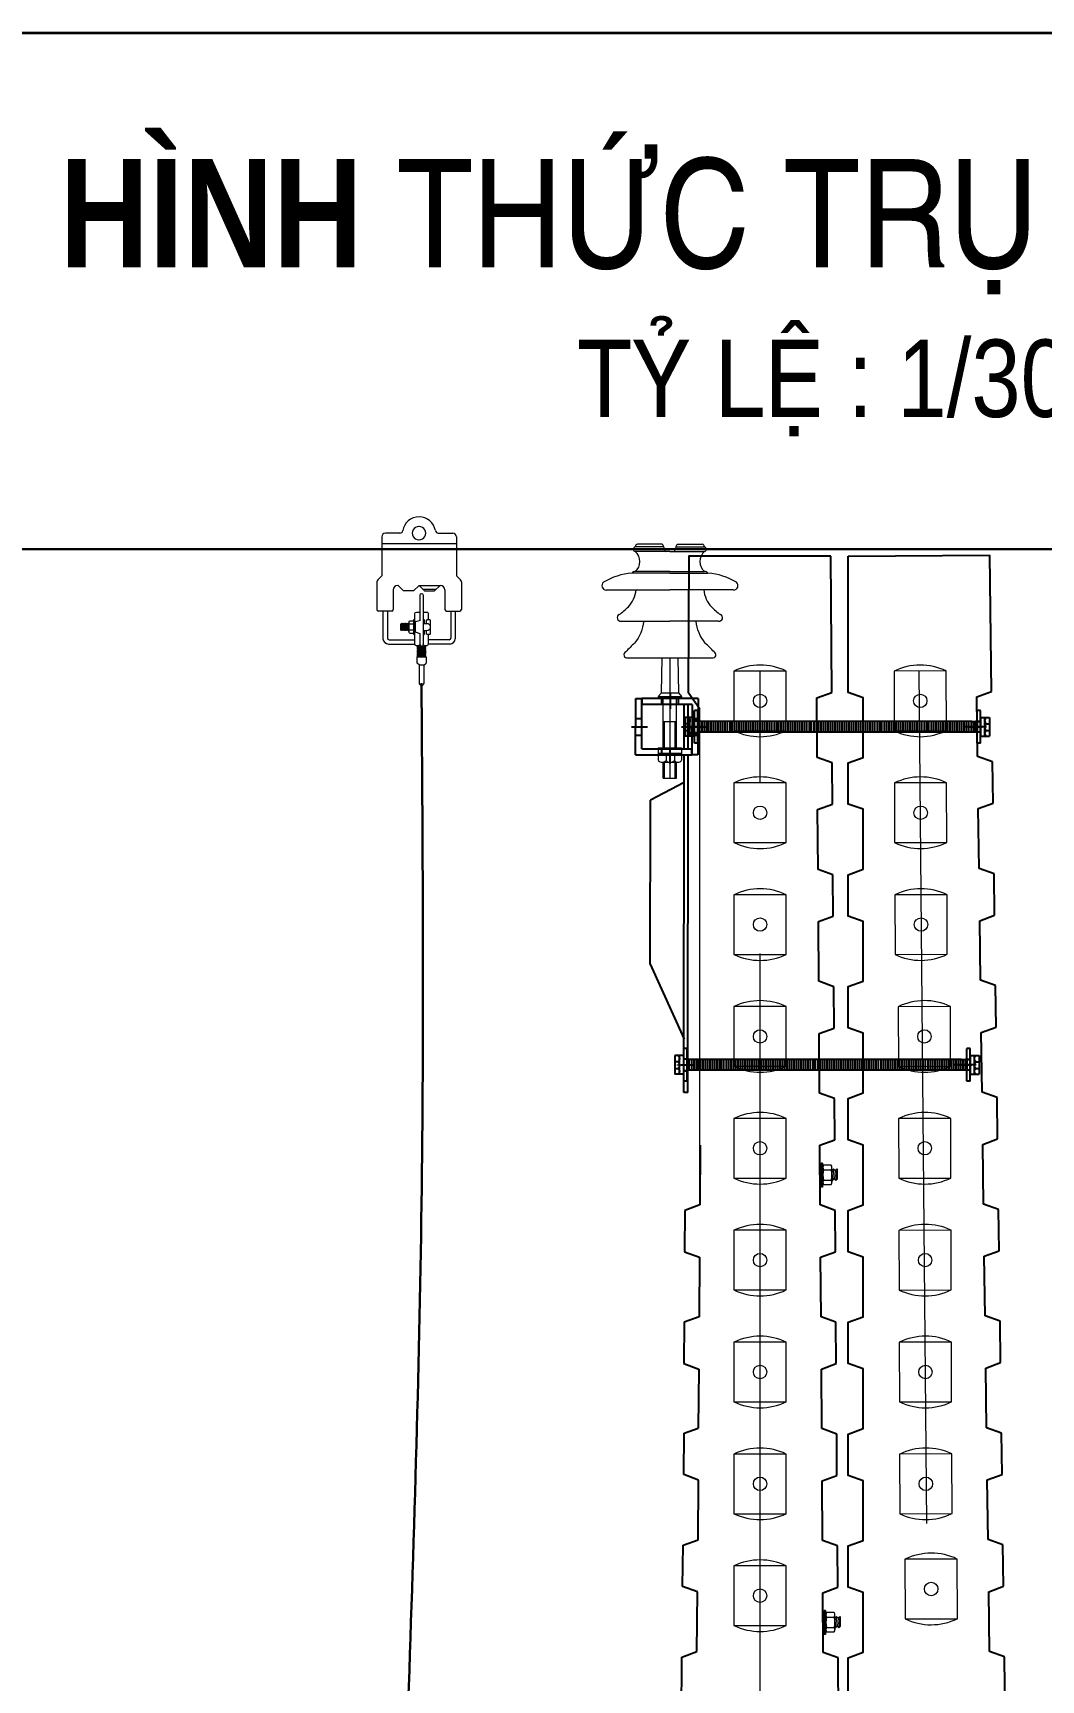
# Model space of a CAD drawing. Header units: millimetres. Extents: x -23083795 to 376618, y 113268 to 3804440.
# Drawn here: x 224125 to 225477, y 127170 to 129379 of the extents above; entities that cross this region are included whole.
import ezdxf

# ---------------------------------------------------------------- set-up
doc = ezdxf.new("R2010")
doc.units = ezdxf.units.MM
doc.header["$LTSCALE"] = 6
doc.linetypes.add('CENTER', pattern=[50.8, 31.75, -6.35, 6.35, -6.35])
doc.linetypes.add('HIDDEN', pattern=[9.525, 6.35, -3.175])
doc.layers.add('BULONG', color=7, linetype='Continuous')
for name, color, linetype, lineweight in [('Dau noi', 1, 'Continuous', 30), ('duong tam', 30, 'CENTER', 5), ('FCO+LA', 150, 'Continuous', 5), ('kep quai U', 150, 'Continuous', 5), ('Net manh', 4, 'Continuous', 13), ('net rat manh', 150, 'Continuous', 5), ('Net trung binh', 7, 'Continuous', 15), ('netlonkhungten', 32, 'Continuous', 35), ('Text', 7, 'Continuous', 13)]:
    doc.layers.add(name, color=color, linetype=linetype, lineweight=lineweight)
doc.styles.get("Standard").update_dxf_attribs({"font": 'VHELVCN_1.TTF', "height": 60})

# ---------------------------------------------------------------- blocks, each defined once
blk = doc.blocks.new('s2')
at = {"layer": 'Text', "color": 245}
for p, q in [((23774.7, 4788.2), (23731.7, 4788.2)), ((23784.4, 4781.1), (23731.7, 4781.1)), ((23772.7, 4792.3), (23735.2, 4792.3)), ((23784.4, 4781.1), (23837.1, 4781.1)), ((23794.1, 4788.2), (23837.1, 4788.2)), ((23796.1, 4792.3), (23833.6, 4792.3)), ((23784.4, 4748.3), (23726.4, 4748.3)), ((23784.4, 4750.7), (23731.7, 4750.7)), ((23784.4, 4750.7), (23837.1, 4750.7)), ((23784.4, 4748.3), (23842.4, 4748.3)), ((23687.2, 4722.6), (23784.4, 4722.6)), ((23881.7, 4722.6), (23784.4, 4722.6)), ((23710, 4675.1), (23784.4, 4675.1)), ((23858.8, 4675.1), (23784.4, 4675.1))]:
    blk.add_line(p, q, dxfattribs=at)
blk.add_lwpolyline([(23744.6, 4675.1, -0.142789), (23730.5, 4641.7, 0.008387), (23717.1, 4628.3, 0.841616), (23720, 4618.9), (23784.4, 4618.9), (23848.9, 4618.9, 0.841616), (23851.8, 4628.3, 0.008387), (23838.3, 4641.7, -0.142789), (23824.3, 4675.1)], format="xyb", dxfattribs=at)
for centre, radius, start, end in [((23732.3, 4784.7), 3.57, 100.3889, 259.6111), ((23735.8, 4788.2), 4.12, 98.4897, 180.3077), ((23718.7, 4765.9), 20, 310.4497, 49.5503), ((23770.5, 4789.1), 3.82, 19.1895, 55.5758), ((24874.2, 5169.2), 1163.4, 199.0024, 199.3988), ((23779.1, 4783.4), 2.36, 195.7436, 254.5488), ((23789.8, 4783.4), 2.36, 285.4512, 344.2564), ((22694.7, 5169.2), 1163.4, 340.6012, 340.9976), ((23798.3, 4789.1), 3.82, 124.4242, 160.8105), ((23850.1, 4765.9), 20, 130.4497, 229.5503), ((23833, 4788.2), 4.12, 359.6923, 81.5103), ((23836.5, 4784.7), 3.57, 280.3889, 79.6111), ((23734, 4651.2), 97.4, 94.4415, 121.4968), ((23731.5, 4744), 6.69, 88.4025, 139.5225), ((23837.3, 4744), 6.69, 40.4775, 91.5975), ((23834.9, 4651.2), 97.4, 58.5032, 85.5585), ((23687.2, 4729.1), 6.57, 128.4953, 270.0848), ((23685.7, 4728.5), 47.6, 318.24, 352.8721), ((23883.2, 4728.5), 47.6, 187.1279, 221.76), ((23881.7, 4729.1), 6.57, 269.9152, 51.5047), ((23709.4, 4680.3), 5.25, 115.3847, 277.3944), ((23658.9, 4757.2), 86.7, 303.7476, 315.8635), ((23909.9, 4757.2), 86.7, 224.1365, 236.2524), ((23859.5, 4680.3), 5.25, 262.6056, 64.6153)]:
    blk.add_arc(centre, radius, start, end, dxfattribs=at)
blk = doc.blocks.new('sudung')
blk.add_blockref('s2', (-23784.4, -4618.9))
blk = doc.blocks.new('SD')
at = {"layer": 'Text', "color": 245}
for p, q in [((-13, 9), (-12, 62)), ((0, 62), (0, -121.1)), ((12, 62), (13, 9)), ((-17.7, 3), (17.7, 3)), ((-17.7, 2.8), (-17.7, 0.5)), ((-13, 9), (-17.6, 3.1)), ((-17.2, 0), (17.2, 0)), ((-13, 9), (13, 9)), ((-10, -75), (-10, 0)), ((10, -75), (10, 0)), ((13, 9), (17.6, 3.1)), ((17.7, 2.8), (17.7, 0.5)), ((-10, -35), (10, -35)), ((-8, -75), (-8, -35)), ((8, -75), (8, -35)), ((-17.7, -75), (-17.7, -83.6)), ((-17.7, -75), (17.7, -75)), ((17.7, -75), (17.7, -83.6)), ((-17.7, -83.6), (-17.7, -94.1)), ((17.7, -83.6), (-17.7, -83.6)), ((-12, -97), (12.6, -97)), ((-10, -121.1), (-10, -97)), ((-8, -121.1), (-8, -97)), ((-5.9, -86.5), (-5.9, -94.1)), ((6.9, -86.5), (6.9, -94.1)), ((8, -121.1), (8, -97)), ((10, -121.1), (10, -97)), ((17.7, -83.6), (17.7, -94.1)), ((-10, -121.1), (10, -121.1))]:
    blk.add_line(p, q, dxfattribs=at)
for centre, radius, start, end in [((-17.2, 0.5), 0.5, 180, 270), ((17.2, 0.5), 0.5, 270, 0), ((17.2, 2.8), 0.5, 0, 38.0581), ((-11.8, -91.1), 7.51, 38.1508, 141.8492), ((-11.8, -89.5), 7.51, 218.1508, 321.8492), ((0.5, -92.1), 8.52, 41.4227, 138.5773), ((0.5, -88.5), 8.52, 221.4227, 318.5773), ((12.3, -90.1), 6.52, 33.9737, 146.0263), ((12.3, -90.5), 6.52, 213.9737, 326.0263)]:
    blk.add_arc(centre, radius, start, end, dxfattribs=at)
blk.add_blockref('sudung', (0, 62))
blk = doc.blocks.new('bulon vrs tru gep')
at = {"color": 9, "linetype": 'CENTER', "ltscale": 100}
for p, q in [((-14.2, 0), (19.3, 0)), ((435.7, 0), (415.9, 0))]:
    blk.add_line(p, q, dxfattribs=at)
at = {"color": 9, "linetype": 'HIDDEN', "ltscale": 100}
for p, q in [((13.5, 0), (-7.6, 0)), ((426.3, -9), (431.3, -9))]:
    blk.add_line(p, q, dxfattribs=at)
at = {"color": 1}
for p, q in [((-5, 14.2), (-5.3, 14.2)), ((-5, -25), (-5, 25)), ((426.3, -25), (426.3, 25)), ((-5, -14.2), (-5.3, -14.2))]:
    blk.add_line(p, q, dxfattribs=at)
at = {"color": 9, "linetype": 'HIDDEN', "ltscale": 150}
blk.add_line((-5, 8), (2.3, 8), dxfattribs=at)
at = {"color": 1, "linetype": 'HIDDEN', "ltscale": 150}
for p, q in [((8, 8), (-5, 8)), ((0, -25), (0, 25)), ((2.3, 8), (2.3, -8)), ((5.8, 8), (5.8, -8)), ((431.3, -25), (431.3, 25)), ((431.3, 14.2), (438.2, 14.2)), ((438.2, -14.2), (438.2, 14.2)), ((438.2, 14.2), (445.5, 14.2)), ((440.5, 4.7), (445.5, 4.7)), ((-5, -8), (8, -8)), ((431.3, -14.2), (438.2, -14.2)), ((438.2, -14.2), (445.5, -14.2)), ((445.5, -5.5), (440.5, -5.5))]:
    blk.add_line(p, q, dxfattribs=at)
blk.add_line((0, 8), (0, -8))
at = {"color": 1, "linetype": 'HIDDEN', "ltscale": 100}
for p, q in [((197.3, 8), (197.3, 8)), ((197.3, -8), (197.3, -8))]:
    blk.add_line(p, q, dxfattribs=at)
at = {"color": 1, "linetype": 'HIDDEN', "ltscale": 20}
for p, q in [((431.3, 9), (426.3, 9)), ((431.3, -9), (426.3, -9))]:
    blk.add_line(p, q, dxfattribs=at)
at = {"color": 1, "linetype": 'HIDDEN', "ltscale": 150}
for centre, radius, start, end in [((-18.7, -0.4), 6.81, 311.4227, 48.5773), ((444.2, 9.4), 6.01, 128.1508, 231.8492), ((445, -0.4), 6.81, 131.4227, 228.5773), ((443.4, -9.8), 5.22, 123.9737, 236.0263)]:
    blk.add_arc(centre, radius, start, end, dxfattribs=at)
at = {"layer": 'BULONG', "color": 1}
for p, q in [((-11.9, 14.2), (-19, 14.2)), ((-19, 14.2), (-19, -14.2)), ((-14.2, 4.7), (-19, 4.7)), ((-5, 14.2), (-11.9, 14.2)), ((-11.9, -14.2), (-11.9, 14.2)), ((-5, 25), (0, 25)), ((-5, 14.2), (-5, -14.2)), ((8, 8), (426.3, 8.4)), ((9.4, 8), (9.4, -8)), ((13, 8), (13, -8)), ((16.6, 8), (16.6, -8)), ((20.2, 8), (20.2, -8)), ((23.8, 8), (23.8, -8)), ((27.4, 8), (27.4, -8)), ((30.9, 8), (30.9, -8)), ((34.5, 8), (34.5, -8)), ((38.1, 8), (38.1, -8)), ((41.7, 8), (41.7, -8)), ((45.3, 8), (45.3, -8)), ((48.9, 8), (48.9, -8)), ((52.4, 8), (52.4, -8)), ((56, 8), (56, -8)), ((59.6, 8), (59.6, -8)), ((63.2, 8), (63.2, -8)), ((66.8, 8), (66.8, -8)), ((70.4, 8), (70.4, -8)), ((74, 8), (74, -8)), ((77.5, 8), (77.5, -8)), ((81.1, 8), (81.1, -8)), ((84.7, 8), (84.7, -8)), ((88.3, 8), (88.3, -8)), ((91.9, 8), (91.9, -8)), ((95.5, 8), (95.5, -8)), ((99, 8), (99, -8)), ((102.6, 8), (102.6, -8)), ((106.2, 8), (106.2, -8)), ((109.8, 8), (109.8, -8)), ((113.4, 8), (113.4, -8)), ((117, 8), (117, -8)), ((120.6, 8), (120.6, -8)), ((124.1, 8), (124.1, -8)), ((127.7, 8), (127.7, -8)), ((131.3, 8), (131.3, -8)), ((134.9, 8), (134.9, -8)), ((138.5, 8), (138.5, -8)), ((142.1, 8), (142.1, -8)), ((145.7, 8), (145.7, -8)), ((149.2, 8), (149.2, -8)), ((152.8, 8), (152.8, -8)), ((156.4, 8), (156.4, -8)), ((160, 8), (160, -8)), ((163.6, 8), (163.6, -8)), ((167.2, 8), (167.2, -8)), ((170.7, 8), (170.7, -8)), ((174.3, 8), (174.3, -8)), ((177.9, 8), (177.9, -8)), ((181.5, 8), (181.5, -8)), ((185.1, 8), (185.1, -8)), ((188.7, 8), (188.7, -8)), ((192.3, 8), (192.3, -8)), ((195.8, 8), (195.8, -8)), ((199.2, 8), (199.2, -8)), ((202.8, 8), (202.8, -8)), ((206.4, 8), (206.4, -8)), ((209.9, 8), (209.9, -8)), ((213.5, 8), (213.5, -8)), ((217.1, 8), (217.1, -8)), ((220.7, 8), (220.7, -8)), ((224.3, 8), (224.3, -8)), ((227.9, 8), (227.9, -8)), ((231.5, 8), (231.5, -8)), ((235, 8), (235, -8)), ((238.6, 8), (238.6, -8)), ((242.2, 8), (242.2, -8)), ((245.8, 8), (245.8, -8)), ((249.4, 8), (249.4, -8)), ((253, 8), (253, -8)), ((256.5, 8), (256.5, -8)), ((260.1, 8), (260.1, -8)), ((263.7, 8), (263.7, -8)), ((267.3, 8), (267.3, -8)), ((270.9, 8), (270.9, -8)), ((274.4, 8), (274.4, -8)), ((278, 8), (278, -8)), ((281.6, 8), (281.6, -8)), ((285.2, 8), (285.2, -8)), ((288.8, 8), (288.8, -8)), ((292.4, 8), (292.4, -8)), ((295.9, 8), (295.9, -8)), ((299.5, 8), (299.5, -8)), ((303.1, 8), (303.1, -8)), ((306.3, 8), (306.3, -8)), ((309.9, 8), (309.9, -8)), ((313.5, 8), (313.5, -8)), ((317.1, 8), (317.1, -8)), ((320.7, 8), (320.7, -8)), ((324.2, 8), (324.2, -8)), ((327.8, 8), (327.8, -8)), ((331.4, 8), (331.4, -8)), ((335, 8), (335, -8)), ((338.6, 8), (338.6, -8)), ((342.1, 8), (342.1, -8)), ((345.7, 8), (345.7, -8)), ((349.3, 8), (349.3, -8)), ((352.9, 8), (352.9, -8)), ((356.5, 8), (356.5, -8)), ((360, 8), (360, -8)), ((363.6, 8), (363.6, -8)), ((367.2, 8), (367.2, -8)), ((370.8, 8), (370.8, -8)), ((374.4, 8), (374.4, -8)), ((377.5, 8), (377.5, -8)), ((381.1, 8), (381.1, -8)), ((384.7, 8), (384.7, -8)), ((388.3, 8), (388.3, -8)), ((391.9, 8), (391.9, -8)), ((395.5, 8), (395.5, -8)), ((399.1, 8), (399.1, -8)), ((402.6, 8), (402.6, -8)), ((406.2, 8), (406.2, -8)), ((409.8, 8), (409.8, -8)), ((412.9, 7.9), (412.9, -8)), ((416.5, 7.9), (416.5, -8)), ((420.1, 7.9), (420.1, -8)), ((423.7, 7.9), (423.7, -8)), ((426.3, 25), (431.3, 25)), ((445.5, 14.2), (445.5, -14.2)), ((-14.2, -5.5), (-19, -5.5)), ((-11.9, -14.2), (-19, -14.2)), ((-5, -14.2), (-11.9, -14.2)), ((-5, -25), (0, -25)), ((8, -8), (426.3, -8)), ((426.3, -25), (431.3, -25))]:
    blk.add_line(p, q, dxfattribs=at)
at = {"layer": 'BULONG'}
blk.add_line((-5, 14.2), (-5, -14.2), dxfattribs=at)
at = {"layer": 'BULONG', "color": 1}
for centre, radius, start, end in [((-17.9, 9.4), 6.01, 308.1508, 51.8492), ((-17.1, -9.8), 5.22, 303.9737, 56.0263)]:
    blk.add_arc(centre, radius, start, end, dxfattribs=at)
blk = doc.blocks.new('xa+tc nhin ngang')
at = {"color": 9, "linetype": 'HIDDEN', "ltscale": 100}
for p, q in [((-37, 45.2), (-37, 24.1)), ((-48, 29.5), (-48, 37.5)), ((-26, 29.5), (-26, 37.5)), ((-83, 11), (-75, 11)), ((-8, 11), (0, 11)), ((-8, 9), (0, 9)), ((0, 9), (-8, 9)), ((-88.5, 0), (-67.4, 0)), ((-83, -11), (-75, -11)), ((5.5, 0), (-15.6, 0)), ((-8, -9), (0, -9)), ((0, -9), (-8, -9)), ((-8, -11), (0, -11)), ((-48, -37.5), (-48, -29.5)), ((-37, -48.8), (-37, -27.7))]:
    blk.add_line(p, q, dxfattribs=at)
for p, q in [((-83, 37.5), (-75, 37.5)), ((-83, -37.5), (-83, 37.5)), ((-75, 37.5), (-75, 29.5)), ((0, 37.5), (-75, 37.5)), ((-75, -29.5), (-75, 37.5)), ((-8, 29.5), (-75, 29.5)), ((-18.3, -29.5), (-18.3, 29.5)), ((-13.3, -29.5), (-13.3, 29.5)), ((-8, 29.5), (-8, -37.5)), ((-8, 25), (-8, -25)), ((0, 37.5), (0, -37.5)), ((-8, 8), (-8, -8)), ((-83, -37.5), (-8, -37.5)), ((-75, -29.5), (-8, -29.5)), ((-18.3, -486.8), (-18.3, -37.5)), ((-13.3, -486.8), (-13.3, -37.5)), ((-8, -37.5), (-8, -29.5)), ((0, -37.5), (-8, -37.5)), ((-18.3, -74), (-63.3, -97.7)), ((-63.3, -316), (-63.3, -97.7)), ((-63.3, -316), (-18.3, -416)), ((-13.3, -486.8), (-18.3, -486.8))]:
    blk.add_line(p, q)
at = {"color": 9, "linetype": 'CENTER', "ltscale": 100}
blk.add_line((-22.2, 0), (11.3, 0), dxfattribs=at)
at = {"layer": 'Text', "color": 245}
for p, q in [((-54.2, 37.5), (-19.8, 37.5)), ((-28, -450), (-4.4, -450))]:
    blk.add_line(p, q, dxfattribs=at)
blk = doc.blocks.new('kep hotline')
at = {"layer": 'net rat manh', "ltscale": 10}
for p, q in [((113101.9, 160232.6), (113101.9, 160166.6)), ((113103.9, 160234.6), (113103.9, 160234.6)), ((113105.9, 160198.4), (113105.9, 160232.6)), ((113110.9, 160209.6), (113105.9, 160209.6)), ((113105.9, 160198.4), (113112.2, 160196.6)), ((113112.2, 160182.6), (113112.2, 160196.6)), ((113112.9, 160166.6), (113112.9, 160207.6)), ((113114.1, 160199.6), (113112.9, 160199.6)), ((113112.9, 160179.5), (113112.9, 160199.6)), ((113114.1, 160179.5), (113114.1, 160199.6)), ((113114.1, 160194.5), (113114.1, 160194.5)), ((113114.1, 160194.5), (113114.3, 160194.4)), ((113114.1, 160194.5), (113114.3, 160194)), ((113114.1, 160192.4), (113114.3, 160191.8)), ((113114.1, 160192.4), (113114.3, 160191.8)), ((113114.1, 160190.2), (113114.3, 160189.6)), ((113114.1, 160188), (113114.3, 160187.3)), ((113114.1, 160188), (113114.3, 160187.3)), ((113114.3, 160195.9), (113114.3, 160193.8)), ((113114.3, 160193.8), (113114.3, 160185.7)), ((113120, 160197.8), (113115.1, 160197.8)), ((113120, 160193.8), (113115.1, 160193.8)), ((113120.8, 160195.9), (113120.8, 160193.8)), ((113120.8, 160194), (113120.9, 160193.9)), ((113120.8, 160193.8), (113120.8, 160185.7)), ((113120.8, 160192.1), (113122.7, 160184.9)), ((113120.8, 160189.8), (113121.9, 160185.5)), ((113120.8, 160189.8), (113121.9, 160185.5)), ((113120.8, 160187.6), (113121.5, 160184.9)), ((113121.3, 160194.5), (113120.9, 160193.9)), ((113120.9, 160193.9), (113123.1, 160185.5)), ((113120.9, 160193.9), (113123.1, 160185.5)), ((113121.3, 160194.5), (113123.9, 160184.9)), ((113121.3, 160194.5), (113122.1, 160193.9)), ((113122.5, 160194.5), (113122.1, 160193.9)), ((113122.1, 160193.9), (113124.3, 160185.5)), ((113122.1, 160193.9), (113124.3, 160185.5)), ((113122.5, 160194.5), (113125.1, 160184.9)), ((113122.5, 160194.5), (113123.3, 160193.9)), ((113123.7, 160194.5), (113123.3, 160193.9)), ((113123.3, 160193.9), (113125.5, 160185.5)), ((113123.3, 160193.9), (113125.5, 160185.5)), ((113123.7, 160194.5), (113124.5, 160193.9)), ((113123.7, 160194.5), (113126.3, 160184.9)), ((113124.9, 160194.5), (113124.5, 160193.9)), ((113124.5, 160193.9), (113126.7, 160185.5)), ((113124.5, 160193.9), (113126.7, 160185.5)), ((113124.5, 160193.9), (113126.7, 160185.5)), ((113124.5, 160193.9), (113126.7, 160185.5)), ((113124.9, 160194.5), (113125.7, 160193.9)), ((113124.9, 160194.5), (113127.5, 160184.9)), ((113126.1, 160194.5), (113125.7, 160193.9)), ((113125.7, 160193.9), (113127.9, 160185.5)), ((113125.7, 160193.9), (113127.9, 160185.5)), ((113126.1, 160194.5), (113126.9, 160193.9)), ((113126.1, 160194.5), (113128.7, 160184.9)), ((113127.3, 160194.5), (113126.9, 160193.9)), ((113126.9, 160193.9), (113129.1, 160185.5)), ((113126.9, 160193.9), (113129.1, 160185.5)), ((113127.3, 160194.5), (113129.9, 160184.9)), ((113127.3, 160194.5), (113128.1, 160193.9)), ((113128.5, 160194.5), (113128.1, 160193.9)), ((113128.1, 160193.9), (113130.3, 160185.5)), ((113128.5, 160194.5), (113131.1, 160184.9)), ((113128.5, 160194.5), (113129.3, 160193.9)), ((113129.7, 160194.5), (113129.3, 160193.9)), ((113129.3, 160193.9), (113131.5, 160185.5)), ((113129.7, 160194.5), (113131.9, 160186.5)), ((113129.7, 160194.5), (113130.5, 160193.9)), ((113130.9, 160194.5), (113130.5, 160193.9)), ((113130.5, 160193.9), (113131.9, 160188.8)), ((113130.9, 160194.5), (113131.9, 160191)), ((113130.9, 160194.5), (113131.7, 160193.9)), ((113131.7, 160193.9), (113131.9, 160193.3)), ((113131.9, 160185.3), (113131.9, 160193.3)), ((113094.9, 160179.6), (113094.9, 160166.6)), ((113096.9, 160164.6), (113099.9, 160164.6)), ((113098.1, 160162), (113107.8, 160164.6)), ((113098.1, 160163.4), (113102.3, 160164.6)), ((113098.1, 160163.4), (113098.8, 160164.3)), ((113098.8, 160162.9), (113105.1, 160164.6)), ((113098.8, 160164.3), (113099.6, 160164.6)), ((113098.8, 160161.4), (113109, 160164.2)), ((113109.3, 160164.6), (113099.6, 160164.6)), ((113105.9, 160180.7), (113112.2, 160182.6)), ((113105.9, 160166.6), (113105.9, 160180.7)), ((113107.9, 160164.6), (113110.9, 160164.6)), ((113109, 160164.2), (113109.3, 160164.6)), ((113109.7, 160163.6), (113109, 160164.2)), ((113114.1, 160179.5), (113112.9, 160179.5)), ((113114.1, 160185.7), (113114.3, 160185.1)), ((113114.1, 160185.1), (113114.3, 160185)), ((113114.3, 160185.7), (113114.3, 160183.6)), ((113120, 160185.7), (113115.1, 160185.7)), ((113120, 160181.6), (113115.1, 160181.6)), ((113120.8, 160185.7), (113120.8, 160183.6)), ((113120.8, 160185.5), (113121.5, 160184.9)), ((113121.5, 160184.9), (113121.9, 160185.5)), ((113121.9, 160185.5), (113122.7, 160184.9)), ((113122.7, 160184.9), (113123.1, 160185.5)), ((113123.1, 160185.5), (113123.9, 160184.9)), ((113123.9, 160184.9), (113124.3, 160185.5)), ((113124.3, 160185.5), (113125.1, 160184.9)), ((113125.1, 160184.9), (113125.5, 160185.5)), ((113125.5, 160185.5), (113126.3, 160184.9)), ((113126.3, 160184.9), (113126.7, 160185.5)), ((113126.7, 160185.5), (113127.5, 160184.9)), ((113127.5, 160184.9), (113127.9, 160185.5)), ((113127.9, 160185.5), (113128.7, 160184.9)), ((113128.7, 160184.9), (113129.1, 160185.5)), ((113129.1, 160185.5), (113129.9, 160184.9)), ((113129.9, 160184.9), (113130.3, 160185.5)), ((113130.3, 160185.5), (113131.1, 160184.9)), ((113131.1, 160184.9), (113131.5, 160185.5)), ((113131.5, 160185.5), (113131.9, 160185.3)), ((113109.9, 160149.7), (113097.9, 160149.7)), ((113097.9, 160149.7), (113097.9, 160141.2)), ((113098.1, 160160.5), (113109.7, 160163.6)), ((113098.1, 160163.4), (113098.8, 160162.9)), ((113098.1, 160162), (113098.8, 160162.9)), ((113098.1, 160159.1), (113109.7, 160162.2)), ((113098.1, 160162), (113098.8, 160161.4)), ((113098.1, 160160.5), (113098.8, 160161.4)), ((113098.1, 160157.6), (113109.7, 160160.7)), ((113098.1, 160160.5), (113098.8, 160160)), ((113098.1, 160159.1), (113098.8, 160160)), ((113098.1, 160156.2), (113109.7, 160159.3)), ((113098.1, 160159.1), (113098.8, 160158.5)), ((113098.1, 160159.1), (113098.8, 160158.5)), ((113098.1, 160157.6), (113098.8, 160158.5)), ((113098.1, 160154.7), (113109.7, 160157.8)), ((113098.1, 160157.6), (113098.8, 160157.1)), ((113098.1, 160157.6), (113098.8, 160157.1)), ((113098.1, 160156.2), (113098.8, 160157.1)), ((113098.1, 160153.2), (113109.7, 160156.4)), ((113098.1, 160156.2), (113098.8, 160155.6)), ((113098.1, 160154.7), (113098.8, 160155.6)), ((113098.1, 160151.8), (113109.7, 160154.9)), ((113098.1, 160154.7), (113098.8, 160154.2)), ((113098.1, 160153.2), (113098.8, 160154.2)), ((113098.1, 160150.3), (113109.7, 160153.5)), ((113098.1, 160153.2), (113098.8, 160152.7)), ((113098.1, 160151.8), (113098.8, 160152.7)), ((113098.1, 160151.8), (113098.8, 160151.3)), ((113098.1, 160150.3), (113098.8, 160151.3)), ((113098.1, 160150.3), (113098.8, 160149.8)), ((113098.7, 160149.7), (113098.8, 160149.8)), ((113098.8, 160160), (113109, 160162.7)), ((113098.8, 160158.5), (113109, 160161.2)), ((113098.8, 160158.5), (113109, 160161.2)), ((113098.8, 160157.1), (113109, 160159.8)), ((113098.8, 160157.1), (113109, 160159.8)), ((113098.8, 160157.1), (113109, 160159.8)), ((113098.8, 160157.1), (113109, 160159.8)), ((113098.8, 160155.6), (113109, 160158.3)), ((113098.8, 160155.6), (113109, 160158.3)), ((113098.8, 160154.2), (113109, 160156.9)), ((113098.8, 160154.2), (113109, 160156.9)), ((113098.8, 160154.2), (113109, 160156.9)), ((113098.8, 160154.2), (113109, 160156.9)), ((113098.8, 160152.7), (113109, 160155.4)), ((113098.8, 160152.7), (113109, 160155.4)), ((113098.8, 160151.3), (113109, 160154)), ((113098.8, 160151.3), (113109, 160154)), ((113098.8, 160149.8), (113109, 160152.5)), ((113098.8, 160149.8), (113109, 160152.5)), ((113098.9, 160149.7), (113108.8, 160149.7)), ((113101.1, 160149.7), (113109.7, 160152)), ((113103.8, 160149.7), (113109, 160151.1)), ((113103.8, 160149.7), (113109, 160151.1)), ((113106.5, 160149.7), (113109.7, 160150.6)), ((113109, 160162.7), (113109.7, 160163.6)), ((113109.7, 160162.2), (113109, 160162.7)), ((113109, 160161.2), (113109.7, 160162.2)), ((113109.7, 160160.7), (113109, 160161.2)), ((113109, 160159.8), (113109.7, 160160.7)), ((113109.7, 160159.3), (113109, 160159.8)), ((113109, 160158.3), (113109.7, 160159.3)), ((113109.7, 160157.8), (113109, 160158.3)), ((113109, 160156.9), (113109.7, 160157.8)), ((113109.7, 160156.4), (113109, 160156.9)), ((113109, 160155.4), (113109.7, 160156.4)), ((113109.7, 160154.9), (113109, 160155.4)), ((113109, 160154), (113109.7, 160154.9)), ((113109.7, 160153.5), (113109, 160154)), ((113109, 160152.5), (113109.7, 160153.5)), ((113109.7, 160152), (113109, 160152.5)), ((113109, 160151.1), (113109.7, 160152)), ((113109.7, 160150.6), (113109, 160151.1)), ((113109, 160149.7), (113109.7, 160150.6)), ((113109.9, 160141.2), (113109.9, 160149.7)), ((113100.9, 160138.5), (113097.9, 160141.2)), ((113100.9, 160138.5), (113106.9, 160138.5)), ((113106.9, 160138.5), (113109.9, 160141.2))]:
    blk.add_line(p, q, dxfattribs=at)
for points in [[(113101.9, 160209.6), (113096.9, 160209.6, 0.414214), (113094.9, 160207.6), (113094.9, 160199.6)], [(113097.2, 160194.6), (113097.2, 160198.6, 0.414214), (113096.2, 160199.6), (113093.2, 160199.6, 0.414214), (113092.2, 160198.6), (113092.2, 160180.6, 0.414214), (113093.2, 160179.6), (113096.2, 160179.6, 0.414214), (113097.2, 160180.6), (113097.2, 160184.6)], [(113100, 160194.6), (113100, 160198.6, -0.414214), (113101, 160199.6), (113101.9, 160199.6)], [(113101.9, 160179.6), (113101, 160179.6, -0.414214), (113100, 160180.6), (113100, 160184.6)]]:
    blk.add_lwpolyline(points, format="xyb", dxfattribs=at)
for points in [[(113092.2, 160194.6), (113092.2, 160184.6)], [(113101.9, 160194.6), (113097.2, 160194.6)], [(113097.2, 160184.6), (113101.9, 160184.6)], [(113100.9, 160138.5), (113100.9, 160114.2)], [(113106.9, 160114.2), (113106.9, 160138.5)]]:
    blk.add_lwpolyline(points, dxfattribs=at)
for centre, radius, start, end in [((113103.9, 160232.6), 2, 90, 180), ((113103.9, 160232.6), 2, 0, 90), ((113110.9, 160207.6), 2, 0, 90), ((113097.2, 160189.6), 5, 90, 270), ((113117.1, 160195.8), 2.88, 135.7613, 224.2387), ((113124.9, 160189.7), 10.6, 157.3801, 202.6199), ((113117.9, 160195.8), 2.88, 315.7613, 44.2387), ((113110.2, 160189.7), 10.6, 337.3801, 22.6199), ((113096.9, 160166.6), 2, 180, 270), ((113099.9, 160166.6), 2, 270, 0), ((113107.9, 160166.6), 2, 180, 270), ((113110.9, 160166.6), 2, 270, 0), ((113117.1, 160183.6), 2.88, 135.7613, 224.2387), ((113117.9, 160183.6), 2.88, 315.7613, 44.2387), ((113103.9, 160114.2), 3, 180, 0)]:
    blk.add_arc(centre, radius, start, end, dxfattribs=at)

msp = doc.modelspace()

# ---------------------------------------------------------------- linework, layer by layer
for p, q in [((225004.78873, 128677.29449, -1.36858), (225004.28976, 128494.55643, -1.36858)), ((225195.50802, 128677.29449, -1.36858), (225004.76496, 128677.29449, -1.36858)), ((225196.72627, 128494.55643, -1.36858), (225195.50802, 128677.29449, -1.36858)), ((225218.69, 128677.37176, -1.36858), (225408.68578, 128678.6384, -1.36858)), ((225411.12223, 128495.91252, -1.36858), (225408.68578, 128678.6384, -1.36858)), ((225176.77424, 128487.29449, -1.36858), (225196.72627, 128494.55643, -1.36858)), ((225391.21906, 128488.51773, -1.36858), (225411.12223, 128495.91252, -1.36858)), ((225177.30757, 128407.29449, -1.36858), (225176.77424, 128487.29449, -1.36858)), ((225392.2857, 128408.52306, -1.36858), (225391.21906, 128488.51773, -1.36858)), ((225197.35667, 128399.99721, -1.36858), (225177.30757, 128407.29449, -1.36858)), ((225412.38299, 128401.35961, -1.36858), (225392.2857, 128408.52306, -1.36858)), ((225413.11735, 128346.28559, -1.36858), (225412.38299, 128401.35961, -1.36858)), ((225197.72385, 128344.91952, -1.36858), (225197.35667, 128399.99721, -1.36858)), ((225177.77182, 128337.65757, -1.36858), (225197.72385, 128344.91952, -1.36858)), ((225178.30757, 128257.29449, -1.36858), (225177.77182, 128337.65757, -1.36858)), ((225393.21417, 128338.89079, -1.36858), (225413.11735, 128346.28559, -1.36858)), ((225394.28565, 128258.53306, -1.36858), (225393.21417, 128338.89079, -1.36858)), ((225198.35667, 128249.99721, -1.36858), (225178.30757, 128257.29449, -1.36858)), ((225198.72627, 128194.55643, -1.36858), (225198.35667, 128249.99721, -1.36858)), ((225414.38295, 128251.36961, -1.36858), (225394.28565, 128258.53306, -1.36858)), ((225415.12214, 128195.93252, -1.36858), (225414.38295, 128251.36961, -1.36858)), ((225178.77424, 128187.29449, -1.36858), (225198.72627, 128194.55643, -1.36858)), ((225179.30757, 128107.29449, -1.36858), (225178.77424, 128187.29449, -1.36858)), ((225395.21897, 128188.53773, -1.36858), (225415.12214, 128195.93252, -1.36858)), ((225396.28561, 128108.54306, -1.36858), (225395.21897, 128188.53773, -1.36858)), ((225199.35667, 128099.99721, -1.36858), (225179.30757, 128107.29449, -1.36858)), ((225199.72627, 128044.55643, -1.36858), (225199.35667, 128099.99721, -1.36858)), ((225416.3829, 128101.37961, -1.36858), (225396.28561, 128108.54306, -1.36858)), ((225417.1221, 128045.94252, -1.36858), (225416.3829, 128101.37961, -1.36858)), ((225179.77424, 128037.29449, -1.36858), (225199.72627, 128044.55643, -1.36858)), ((225180.30757, 127957.29449, -1.36858), (225179.77424, 128037.29449, -1.36858)), ((225397.21892, 128038.54773, -1.36858), (225417.1221, 128045.94252, -1.36858)), ((225398.28556, 127958.55306, -1.36858), (225397.21892, 128038.54773, -1.36858)), ((225200.35667, 127949.99721, -1.36858), (225180.30757, 127957.29449, -1.36858)), ((225200.72627, 127894.55643, -1.36858), (225200.35667, 127949.99721, -1.36858)), ((225418.38286, 127951.38961, -1.36858), (225398.28556, 127958.55306, -1.36858)), ((225419.12205, 127895.95252, -1.36858), (225418.38286, 127951.38961, -1.36858)), ((225180.77424, 127887.29449, -1.36858), (225200.72627, 127894.55643, -1.36858)), ((225399.21888, 127888.55773, -1.36858), (225419.12205, 127895.95252, -1.36858)), ((225020.2418, 127887.29449, -1.36858), (225019.70846, 127807.29449, -1.36858)), ((225181.30757, 127807.29449, -1.36858), (225180.77424, 127887.29449, -1.36858)), ((225400.28552, 127808.56306, -1.36858), (225399.21888, 127888.55773, -1.36858)), ((225019.70846, 127807.29449, -1.36858), (224999.65937, 127799.99721, -1.36858)), ((225201.35667, 127799.99721, -1.36858), (225181.30757, 127807.29449, -1.36858)), ((225420.38282, 127801.39961, -1.36858), (225400.28552, 127808.56306, -1.36858)), ((224999.65937, 127799.99721, -1.36858), (224999.28976, 127744.55643, -1.36858)), ((225201.72627, 127744.55643, -1.36858), (225201.35667, 127799.99721, -1.36858)), ((225421.12201, 127745.96252, -1.36858), (225420.38282, 127801.39961, -1.36858)), ((224999.28976, 127744.55643, -1.36858), (225019.2418, 127737.29449, -1.36858)), ((225181.77424, 127737.29449, -1.36858), (225201.72627, 127744.55643, -1.36858)), ((225401.21883, 127738.56773, -1.36858), (225421.12201, 127745.96252, -1.36858)), ((225402.28548, 127658.57306, -1.36858), (225401.21883, 127738.56773, -1.36858)), ((225019.2418, 127737.29449, -1.36858), (225018.70846, 127657.29449, -1.36858)), ((225182.30757, 127657.29449, -1.36858), (225181.77424, 127737.29449, -1.36858)), ((224998.65937, 127649.99721, -1.36858), (224998.28976, 127594.55643, -1.36858)), ((225018.70846, 127657.29449, -1.36858), (224998.65937, 127649.99721, -1.36858)), ((225202.35667, 127649.99721, -1.36858), (225182.30757, 127657.29449, -1.36858)), ((225202.72627, 127594.55643, -1.36858), (225202.35667, 127649.99721, -1.36858)), ((225422.38277, 127651.40961, -1.36858), (225402.28548, 127658.57306, -1.36858)), ((225423.12196, 127595.97252, -1.36858), (225422.38277, 127651.40961, -1.36858)), ((224998.28976, 127594.55643, -1.36858), (225018.2418, 127587.29449, -1.36858)), ((225018.2418, 127587.29449, -1.36858), (225017.71241, 127507.88692, -1.36858)), ((225182.77424, 127587.29449, -1.36858), (225202.72627, 127594.55643, -1.36858)), ((225183.30757, 127507.29449, -1.36858), (225182.77424, 127587.29449, -1.36858)), ((225403.21879, 127588.57773, -1.36858), (225423.12196, 127595.97252, -1.36858)), ((225404.28543, 127508.58306, -1.36858), (225403.21879, 127588.57773, -1.36858)), ((224998.23179, 127445.6355, -1.36858), (224998.79287, 127501.07467, -1.36858)), ((224998.79287, 127501.07467, -1.36858), (225017.71241, 127507.88692, -1.36858)), ((225203.35667, 127499.99721, -1.36858), (225183.30757, 127507.29449, -1.36858)), ((225203.72627, 127444.55643, -1.36858), (225203.35667, 127499.99721, -1.36858)), ((225424.38273, 127501.41961, -1.36858), (225404.28543, 127508.58306, -1.36858)), ((225425.12192, 127445.98252, -1.36858), (225424.38273, 127501.41961, -1.36858)), ((225018.15862, 127438.30469, -1.36858), (224998.23179, 127445.6355, -1.36858)), ((225017.349, 127358.30701, -1.36858), (225018.15862, 127438.30469, -1.36858)), ((225183.77424, 127437.29449, -1.36858), (225203.72627, 127444.55643, -1.36858)), ((225184.30757, 127357.29449, -1.36858), (225183.77424, 127437.29449, -1.36858)), ((225405.21874, 127438.58773, -1.36858), (225425.12192, 127445.98252, -1.36858)), ((225406.28539, 127358.59306, -1.36858), (225405.21874, 127438.58773, -1.36858)), ((224996.71375, 127295.63985, -1.36858), (224997.27483, 127351.07902, -1.36858)), ((224997.27483, 127351.07902, -1.36858), (225017.349, 127358.30701, -1.36858)), ((225204.35667, 127349.99721, -1.36858), (225184.30757, 127357.29449, -1.36858)), ((225204.72627, 127294.55643, -1.36858), (225204.35667, 127349.99721, -1.36858)), ((225426.38268, 127351.42961, -1.36858), (225406.28539, 127358.59306, -1.36858)), ((225427.12188, 127295.99252, -1.36858), (225426.38268, 127351.42961, -1.36858)), ((225016.64058, 127288.30904, -1.36858), (224996.71375, 127295.63985, -1.36858)), ((225015.83096, 127208.31136, -1.36858), (225016.64058, 127288.30904, -1.36858)), ((225184.77424, 127287.29449, -1.36858), (225204.72627, 127294.55643, -1.36858)), ((225185.30757, 127207.29449, -1.36858), (225184.77424, 127287.29449, -1.36858)), ((225407.2187, 127288.59773, -1.36858), (225427.12188, 127295.99252, -1.36858)), ((225408.28534, 127208.60306, -1.36858), (225407.2187, 127288.59773, -1.36858)), ((224995.75678, 127201.08337, -1.36858), (225015.83096, 127208.31136, -1.36858)), ((225428.38264, 127201.43961, -1.36858), (225408.28534, 127208.60306, -1.36858)), ((224994.6897, 127095.64565, -1.36858), (224995.75678, 127201.08337, -1.36858)), ((225205.35667, 127199.99721, -1.36858), (225185.30757, 127207.29449, -1.36858)), ((225206.05961, 127094.55643, -1.36858), (225205.35667, 127199.99721, -1.36858)), ((225429.78848, 127096.00585, -1.36858), (225428.38264, 127201.43961, -1.36858))]:
    msp.add_line(p, q)
at = {"color": 160}
msp.add_line((225019.6772, 128472.34632, -1.36858), (225004.28976, 128494.55643, -1.36858), dxfattribs=at)
at = {"elevation": -1.36858}
msp.add_lwpolyline([(225218.69, 127094.59853), (225218.69, 127200.04166), (225238.69, 127207.47242), (225238.69, 127287.4742), (225218.69, 127294.60298), (225218.69, 127350.04499), (225238.69, 127357.47576), (225238.69, 127437.47754), (225218.69, 127444.60631), (225218.69, 127500.04832), (225238.69, 127507.47909), (225238.69, 127587.48087), (225218.69, 127594.60964), (225218.69, 127650.05166), (225238.69, 127657.48242), (225238.69, 127737.4842), (225218.69, 127744.61298), (225218.69, 127800.05499), (225238.69, 127807.48576), (225238.69, 127887.48754), (225218.69, 127894.61631), (225218.69, 127950.05832), (225238.69, 127957.48909), (225238.69, 128037.49087), (225218.69, 128044.61964), (225218.69, 128100.06166), (225238.69, 128107.49242), (225238.69, 128187.4942), (225218.69, 128194.62298), (225218.69, 128250.06499), (225238.69, 128257.49576), (225238.69, 128337.86063), (225218.69, 128344.98941), (225218.69, 128400.06832), (225238.69, 128407.49909), (225238.69, 128487.50087), (225218.69, 128494.62964), (225218.69, 128677.37176)], dxfattribs=at)
at = {"layer": 'Dau noi'}
msp.add_line((227894.1593, 128686.64131, -1.36858), (223164.49327, 128686.64131, -1.36858), dxfattribs=at)
msp.add_spline([(224646.47517, 128506.88754, -1.36858), (224646.47517, 127808.72995, -1.36858), (224627.97768, 127118.98639, -1.36858)], degree=3, dxfattribs=at)
at = {"layer": 'duong tam', "ltscale": 6}
for p, q in [((225100.50802, 123343.75375, -1.36858), (225100.50802, 128523.29449, -1.36858)), ((225313.31593, 128523.28784, -1.36858), (225361.27017, 123343.75375, -1.36858))]:
    msp.add_line(p, q, dxfattribs=at)
at = {"layer": 'FCO+LA', "ltscale": 10}
for p, q in [((225181.04091, 127855.60852, -1.36858), (225182.33493, 127855.6087, -1.36858)), ((225184.14623, 127863.26365, -1.36858), (225182.33306, 127863.25459, -1.36858)), ((225182.33306, 127863.25459, -1.36858), (225182.33924, 127831.33438, -1.36858)), ((225184.14623, 127863.26365, -1.36858), (225184.15241, 127831.33462, -1.36858)), ((225184.1481, 127855.60894, -1.36858), (225184.76748, 127855.60902, -1.36858)), ((225184.82346, 127857.57815, -1.36858), (225184.82479, 127847.66054, -1.36858)), ((225196.03292, 127860.5965, -1.36858), (225185.68535, 127860.59511, -1.36858)), ((225185.68616, 127854.55903, -1.36858), (225196.03373, 127854.56042, -1.36858)), ((225195.89132, 127854.5604, -1.36858), (225196.08742, 127854.34555, -1.36858)), ((225196.90036, 127853.45491, -1.36858), (225196.69057, 127851.05323, -1.36858)), ((225196.89695, 127847.66215, -1.36858), (225196.89562, 127857.60298, -1.36858)), ((225196.89617, 127853.4595, -1.36858), (225196.90036, 127853.45491, -1.36858)), ((225196.90036, 127853.45491, -1.36858), (225199.24442, 127855.61096, -1.36858)), ((225199.24442, 127855.61096, -1.36858), (225197.88856, 127840.08943, -1.36858)), ((225199.24442, 127855.61096, -1.36858), (225201.21185, 127853.45548, -1.36858)), ((225201.21185, 127853.45548, -1.36858), (225200.23262, 127842.24549, -1.36858)), ((225201.21185, 127853.45548, -1.36858), (225203.55591, 127855.61154, -1.36858)), ((225203.55591, 127855.61154, -1.36858), (225202.20005, 127840.09001, -1.36858)), ((225203.55591, 127855.61154, -1.36858), (225204.53747, 127854.53615, -1.36858)), ((225204.5441, 127842.24607, -1.36858), (225204.53747, 127854.53615, -1.36858)), ((225181.05204, 127840.08718, -1.36858), (225182.33701, 127840.08735, -1.36858)), ((225184.15241, 127831.33462, -1.36858), (225182.33924, 127831.33438, -1.36858)), ((225184.15018, 127840.08759, -1.36858), (225184.82581, 127840.08768, -1.36858)), ((225184.82612, 127837.74412, -1.36858), (225184.82479, 127847.66054, -1.36858)), ((225185.68801, 127840.76227, -1.36858), (225196.03558, 127840.76366, -1.36858)), ((225185.68882, 127834.72619, -1.36858), (225196.03639, 127834.72758, -1.36858)), ((225196.89695, 127847.66215, -1.36858), (225196.89828, 127837.74574, -1.36858)), ((225196.89782, 127841.17487, -1.36858), (225197.88856, 127840.08943, -1.36858)), ((225200.23262, 127842.24549, -1.36858), (225197.88856, 127840.08943, -1.36858)), ((225200.23262, 127842.24549, -1.36858), (225202.20005, 127840.09001, -1.36858)), ((225204.5441, 127842.24607, -1.36858), (225202.20005, 127840.09001, -1.36858)), ((225185.04091, 127255.60852, -1.36858), (225186.33493, 127255.6087, -1.36858)), ((225188.14623, 127263.26365, -1.36858), (225186.33306, 127263.25459, -1.36858)), ((225186.33306, 127263.25459, -1.36858), (225186.33924, 127231.33438, -1.36858)), ((225188.14623, 127263.26365, -1.36858), (225188.15241, 127231.33462, -1.36858)), ((225188.1481, 127255.60894, -1.36858), (225188.76748, 127255.60902, -1.36858)), ((225188.82346, 127257.57815, -1.36858), (225188.82479, 127247.66054, -1.36858)), ((225200.03292, 127260.5965, -1.36858), (225189.68535, 127260.59511, -1.36858)), ((225189.68616, 127254.55903, -1.36858), (225200.03373, 127254.56042, -1.36858)), ((225199.89132, 127254.5604, -1.36858), (225200.08742, 127254.34555, -1.36858)), ((225200.90036, 127253.45491, -1.36858), (225200.69057, 127251.05323, -1.36858)), ((225200.89695, 127247.66215, -1.36858), (225200.89562, 127257.60298, -1.36858)), ((225200.89617, 127253.4595, -1.36858), (225200.90036, 127253.45491, -1.36858)), ((225200.90036, 127253.45491, -1.36858), (225203.24442, 127255.61096, -1.36858)), ((225203.24442, 127255.61096, -1.36858), (225201.88856, 127240.08943, -1.36858)), ((225203.24442, 127255.61096, -1.36858), (225205.21185, 127253.45548, -1.36858)), ((225205.21185, 127253.45548, -1.36858), (225204.23262, 127242.24549, -1.36858)), ((225205.21185, 127253.45548, -1.36858), (225207.55591, 127255.61154, -1.36858)), ((225207.55591, 127255.61154, -1.36858), (225206.20005, 127240.09001, -1.36858)), ((225207.55591, 127255.61154, -1.36858), (225208.53747, 127254.53615, -1.36858)), ((225208.5441, 127242.24607, -1.36858), (225208.53747, 127254.53615, -1.36858)), ((225185.05204, 127240.08718, -1.36858), (225186.33701, 127240.08735, -1.36858)), ((225188.15241, 127231.33462, -1.36858), (225186.33924, 127231.33438, -1.36858)), ((225188.15018, 127240.08759, -1.36858), (225188.82581, 127240.08768, -1.36858)), ((225188.82612, 127237.74412, -1.36858), (225188.82479, 127247.66054, -1.36858)), ((225189.68801, 127240.76227, -1.36858), (225200.03558, 127240.76366, -1.36858)), ((225189.68882, 127234.72619, -1.36858), (225200.03639, 127234.72758, -1.36858)), ((225200.89695, 127247.66215, -1.36858), (225200.89828, 127237.74574, -1.36858)), ((225200.89782, 127241.17487, -1.36858), (225201.88856, 127240.08943, -1.36858)), ((225204.23262, 127242.24549, -1.36858), (225201.88856, 127240.08943, -1.36858)), ((225204.23262, 127242.24549, -1.36858), (225206.20005, 127240.09001, -1.36858)), ((225208.5441, 127242.24607, -1.36858), (225206.20005, 127240.09001, -1.36858))]:
    msp.add_line(p, q, dxfattribs=at)
for centre, radius, start, end in [((225190.53618, 127857.57772, -1.36858), 5.71272, 148.11688562, 211.89847809), ((225212.84945, 127847.66429, -1.36858), 28.02466, 165.75764916, 194.25771455), ((225191.18325, 127857.5778, -1.36858), 5.71243, 328.11505954, 31.90030417), ((225168.87229, 127847.6584, -1.36858), 28.02466, 345.75764916, 14.25771455), ((225190.53884, 127837.74488, -1.36858), 5.71272, 148.11689005, 211.89847366), ((225191.18556, 127837.74497, -1.36858), 5.71272, 328.11689005, 31.89847366), ((225194.53618, 127257.57772, -1.36858), 5.71272, 148.11688562, 211.89847809), ((225216.84945, 127247.66429, -1.36858), 28.02466, 165.75764916, 194.25771455), ((225195.18325, 127257.5778, -1.36858), 5.71243, 328.11505954, 31.90030417), ((225172.87229, 127247.6584, -1.36858), 28.02466, 345.75764916, 14.25771455), ((225194.53884, 127237.74488, -1.36858), 5.71272, 148.11689005, 211.89847366), ((225195.18556, 127237.74497, -1.36858), 5.71272, 328.11689005, 31.89847366)]:
    msp.add_arc(centre, radius, start, end, dxfattribs=at)
at = {"layer": 'kep quai U', "ltscale": 10}
for p, q in [((224593.035, 128703.13384, -1.36858), (224593.05031, 128692.25287, -1.36858)), ((224593.04709, 128694.53765, -1.36858), (224693.22888, 128694.53765, -1.36858)), ((224593.05031, 128692.25287, -1.36858), (224593.10813, 128651.13782, -1.36858)), ((224617.33749, 128708.16803, -1.36858), (224598.02797, 128708.14087, -1.36858)), ((224668.91933, 128708.2043, -1.36858), (224688.22888, 128708.2043, -1.36858)), ((224693.22888, 128703.2043, -1.36858), (224693.22888, 128691.92466, -1.36858)), ((224693.22888, 128691.92466, -1.36858), (224693.22888, 128652.03742, -1.36858)), ((224587.66481, 128645.68632, -1.36858), (224593.10813, 128651.13782, -1.36858)), ((224698.67986, 128645.76439, -1.36858), (224693.8156, 128650.62228, -1.36858)), ((224586.49536, 128642.85439, -1.36858), (224586.54759, 128605.71566, -1.36858)), ((224608.51044, 128632.1555, -1.36858), (224608.54758, 128605.7466, -1.36858)), ((224615.01109, 128638.16465, -1.36858), (224614.502, 128638.16394, -1.36858)), ((224622.3514, 128630.85458, -1.36858), (224615.01109, 128638.16465, -1.36858)), ((224635.81692, 128630.87352, -1.36858), (224622.3514, 128630.85458, -1.36858)), ((224643.1264, 128638.20419, -1.36858), (224635.81692, 128630.87352, -1.36858)), ((224643.22886, 128638.20427, -1.36858), (224671.85328, 128638.20427, -1.36858)), ((224643.22886, 128638.20427, -1.36858), (224650.54863, 128630.88388, -1.36858)), ((224648.38411, 128633.04858, -1.36858), (224666.18172, 128633.04858, -1.36858)), ((224650.54863, 128630.88388, -1.36858), (224664.01417, 128630.88388, -1.36858)), ((224664.01417, 128630.88388, -1.36858), (224671.34418, 128638.20427, -1.36858)), ((224677.85328, 128632.20426, -1.36858), (224677.85328, 128605.79534, -1.36858)), ((224699.85329, 128642.93411, -1.36858), (224699.85329, 128605.79534, -1.36858)), ((224606.5504, 128603.74379, -1.36858), (224588.55041, 128603.71848, -1.36858)), ((224594.64111, 128603.72704, -1.36858), (224594.69344, 128566.52463, -1.36858)), ((224600.64111, 128603.73548, -1.36858), (224600.69208, 128567.4926, -1.36858)), ((224679.85328, 128603.79534, -1.36858), (224697.85329, 128603.79534, -1.36858)), ((224685.76258, 128603.79534, -1.36858), (224685.76258, 128567.55242, -1.36858)), ((224691.76258, 128603.79534, -1.36858), (224691.76258, 128566.59289, -1.36858)), ((224601.94408, 128559.29434, -1.36858), (224637.47517, 128559.34432, -1.36858)), ((224602.89518, 128565.29569, -1.36858), (224637.47517, 128565.34432, -1.36858)), ((224683.56257, 128565.35242, -1.36858), (224655.47517, 128565.35242, -1.36858)), ((224684.52211, 128559.35241, -1.36858), (224655.47517, 128559.35241, -1.36858))]:
    msp.add_line(p, q, dxfattribs=at)
for centre, radius, start, end in [((224617.33187, 128712.16803, -1.36858), 4, 270.08058191, 351.23069881), ((224643.02795, 128708.20416, -1.36858), 22.00001, 89.9289554, 171.23069881), ((224643.02795, 128708.20416, -1.36858), 9, 89.9289554, 270.08058191), ((224643.22886, 128708.2043, -1.36858), 22.00001, 8.8498831, 90.15162651), ((224643.22886, 128708.2043, -1.36858), 9, 270, 90.15162651), ((224668.91933, 128712.2043, -1.36858), 4, 188.8498831, 270), ((224598.035, 128703.14087, -1.36858), 5, 90.08058191, 180.08058191), ((224688.22888, 128703.2043, -1.36858), 5, 0, 90), ((224590.49536, 128642.86002, -1.36858), 4, 135.04298493, 180.08058191), ((224695.22888, 128652.03742, -1.36858), 2, 180, 225.03759698), ((224695.85329, 128642.93411, -1.36858), 4, 0, 45.03759698), ((224614.51044, 128632.16394, -1.36858), 6, 90.08058191, 180.08058191), ((224671.85328, 128632.20426, -1.36858), 6, 0, 90), ((224588.54759, 128605.71848, -1.36858), 2, 180.08058191, 270.08058191), ((224606.54758, 128605.74379, -1.36858), 2, 270.08058191, 0.08058191), ((224679.85328, 128605.79534, -1.36858), 2, 180, 270), ((224697.85329, 128605.79534, -1.36858), 2, 270, 0), ((224602.89208, 128567.49569, -1.36858), 8.25595, 186.75475482, 263.406409), ((224602.89208, 128567.49569, -1.36858), 2.2, 180.08058191, 270.08058191), ((224683.56257, 128567.55242, -1.36858), 2.2, 270, 0), ((224683.56257, 128567.55242, -1.36858), 8.25595, 276.67417291, 353.32582709)]:
    msp.add_arc(centre, radius, start, end, dxfattribs=at)
at = {"layer": 'Net manh', "ltscale": 10, "elevation": -1.36858}
for points in [[(225065.50802, 128443.29449), (225135.50802, 128443.29449), (225135.50802, 128523.29449), (225065.50802, 128523.29449)], [(225280.57564, 128443.18224), (225350.57528, 128443.40714), (225350.31825, 128523.40673), (225280.31861, 128523.18183)], [(225065.50802, 128293.29449), (225135.50802, 128293.29449), (225135.50802, 128373.29449), (225065.50802, 128373.29449)], [(225281.05758, 128293.18301), (225351.05722, 128293.40792), (225350.80018, 128373.4075), (225280.80055, 128373.1826)], [(225065.50802, 128143.29449), (225135.50802, 128143.29449), (225135.50802, 128223.29449), (225065.50802, 128223.29449)], [(225281.53951, 128143.18379), (225351.53915, 128143.40869), (225351.28212, 128223.40828), (225281.28248, 128223.18338)], [(225065.50802, 127993.29449), (225135.50802, 127993.29449), (225135.50802, 128073.29449), (225065.50802, 128073.29449)], [(225286.08682, 127993.19762), (225356.08646, 127993.42253), (225355.82943, 128073.42211), (225285.82979, 128073.19721)], [(225065.50802, 127843.29449), (225135.50802, 127843.29449), (225135.50802, 127923.29449), (225065.50802, 127923.29449)], [(225286.56876, 127843.1984), (225356.5684, 127843.4233), (225356.31137, 127923.42289), (225286.31173, 127923.19799)], [(225065.50802, 127693.29449), (225135.50802, 127693.29449), (225135.50802, 127773.29449), (225065.50802, 127773.29449)], [(225287.0507, 127693.19917), (225357.05033, 127693.42408), (225356.7933, 127773.42366), (225286.79366, 127773.19876)], [(225065.50802, 127543.29449), (225135.50802, 127543.29449), (225135.50802, 127623.29449), (225065.50802, 127623.29449)], [(225287.53263, 127543.19995), (225357.53227, 127543.42485), (225357.27524, 127623.42444), (225287.2756, 127623.19953)], [(225065.50802, 127393.29449), (225135.50802, 127393.29449), (225135.50802, 127473.29449), (225065.50802, 127473.29449)], [(225288.01457, 127393.20072), (225358.01421, 127393.42562), (225357.75717, 127473.42521), (225287.75754, 127473.20031)], [(225065.50802, 127243.29449), (225135.50802, 127243.29449), (225135.50802, 127323.29449), (225065.50802, 127323.29449)], [(225295.1619, 127252.22296), (225365.16154, 127252.44786), (225364.90451, 127332.44745), (225294.90487, 127332.22254)]]:
    msp.add_lwpolyline(points, close=True, dxfattribs=at)
at = {"layer": 'Net manh', "ltscale": 10}
for centre in [(225100.50802, 128483.29449, -1.36858), (225315.44695, 128483.29449, -1.36858), (225100.50802, 128333.29449, -1.36858), (225315.92888, 128333.29526, -1.36858), (225100.50802, 128183.29449, -1.36858), (225316.41082, 128183.29603, -1.36858), (225100.50802, 128033.29449, -1.36858), (225320.95813, 128033.30987, -1.36858), (225100.50802, 127883.29449, -1.36858), (225321.44006, 127883.31064, -1.36858), (225100.50802, 127733.29449, -1.36858), (225321.922, 127733.31142, -1.36858), (225100.50802, 127583.29449, -1.36858), (225322.40394, 127583.31219, -1.36858), (225100.50802, 127433.29449, -1.36858), (225322.88587, 127433.31297, -1.36858), (225330.03321, 127292.3352, -1.36858), (225100.50802, 127283.29449, -1.36858)]:
    msp.add_circle(centre, 9, dxfattribs=at)
for centre, start, end in [((225100.50802, 128450.73199, -1.36858), 64.24999688, 115.75000312), ((225315.55157, 128450.73215, -1.36858), 64.43408328, 115.93408952), ((225100.50802, 128515.85699, -1.36858), 244.24999688, 295.75000312), ((225315.34232, 128515.85682, -1.36858), 244.43408328, 295.93408952), ((225100.50802, 128300.73199, -1.36858), 64.24999688, 115.75000312), ((225316.0335, 128300.73293, -1.36858), 64.43408328, 115.93408952), ((225100.50802, 128365.85699, -1.36858), 244.24999688, 295.75000312), ((225315.82426, 128365.85759, -1.36858), 244.43408328, 295.93408952), ((225100.50802, 128150.73199, -1.36858), 64.24999688, 115.75000312), ((225316.51544, 128150.7337, -1.36858), 64.43408328, 115.93408952), ((225100.50802, 128215.85699, -1.36858), 244.24999688, 295.75000312), ((225316.3062, 128215.85837, -1.36858), 244.43408328, 295.93408952), ((225100.50802, 128000.73199, -1.36858), 64.24999688, 115.75000312), ((225321.06275, 128000.74754, -1.36858), 64.43408328, 115.93408952), ((225100.50802, 128065.85699, -1.36858), 244.24999688, 295.75000312), ((225320.85351, 128065.8722, -1.36858), 244.43408328, 295.93408952), ((225100.50802, 127850.73199, -1.36858), 64.24999688, 115.75000312), ((225321.54468, 127850.74831, -1.36858), 64.43408328, 115.93408952), ((225100.50802, 127915.85699, -1.36858), 244.24999688, 295.75000312), ((225321.33544, 127915.87298, -1.36858), 244.43408328, 295.93408952), ((225100.50802, 127700.73199, -1.36858), 64.24999688, 115.75000312), ((225322.02662, 127700.74909, -1.36858), 64.43408328, 115.93408952), ((225100.50802, 127765.85699, -1.36858), 244.24999688, 295.75000312), ((225321.81738, 127765.87375, -1.36858), 244.43408328, 295.93408952), ((225100.50802, 127550.73199, -1.36858), 64.24999688, 115.75000312), ((225322.50856, 127550.74986, -1.36858), 64.43408328, 115.93408952), ((225100.50802, 127615.85699, -1.36858), 244.24999688, 295.75000312), ((225322.29931, 127615.87452, -1.36858), 244.43408328, 295.93408952), ((225100.50802, 127400.73199, -1.36858), 64.24999688, 115.75000312), ((225322.99049, 127400.75063, -1.36858), 64.43408328, 115.93408952), ((225100.50802, 127465.85699, -1.36858), 244.24999688, 295.75000312), ((225322.78125, 127465.8753, -1.36858), 244.43408328, 295.93408952), ((225100.50802, 127250.73199, -1.36858), 64.24999688, 115.75000312), ((225330.13783, 127259.77287, -1.36858), 64.43408328, 115.93408952), ((225329.92858, 127324.89753, -1.36858), 244.43408328, 295.93408952), ((225100.50802, 127315.85699, -1.36858), 244.24999688, 295.75000312)]:
    msp.add_arc(centre, 80.5625, start, end, dxfattribs=at)
at = {"layer": 'Net trung binh', "ltscale": 10}
msp.add_line((225019.6772, 127822.3323, -1.36858), (225019.6772, 128472.34632, -1.36858), dxfattribs=at)
at = {"layer": 'netlonkhungten'}
msp.add_lwpolyline([(217199.50715, 129379.02217), (235750.78522, 129379.02217), (235750.78522, 115940.65733), (217199.50715, 115940.65733)], close=True, dxfattribs=at)

# ---------------------------------------------------------------- block references
at = {"layer": 'BULONG', "color": 1, "yscale": 0.8793597234216577}
for name, p, xscale, zscale in [('SD', (224979.55496, 128486.32791, -1.36858), 0.8793597234216577, 0.8793597234216577), ('bulon vrs tru gep', (225391.75238, 128448.5204, -1.36858), -0.8793597234216577, 0.8793597234147701), ('bulon vrs tru gep', (225377.77012, 127995.14702, -1.36858), -0.8793597234216577, 0.8793597234147701)]:
    msp.add_blockref(name, p, dxfattribs=dict(at, xscale=xscale, zscale=zscale))
at = {"layer": 'BULONG', "color": 1, "xscale": 1.00743250534123, "yscale": 1.00743250534083, "zscale": 1.007432505340775, "rotation": 359.9563169153264}
msp.add_blockref('xa+tc nhin ngang', (225017.30486, 128448.5204, -1.36858), dxfattribs=at)
at = {"layer": 'net rat manh', "xscale": -1}
msp.add_blockref('kep hotline', (337750.41571, -31607.35568, -1.36858), dxfattribs=at)

# ---------------------------------------------------------------- texts
at = {"insert": (225186.0621, 129023.97795), "char_height": 145.299, "width": 4924.7690109, "attachment_point": 5}
msp.add_mtext('{\\fVNI-Helve-Condense|b1|i0|c0|p2;HÌNH THÖÙC TRUÏ ÑAÁU NOÁI \\P\\fVNI-Helve-Condense|b0|i0|c0|p2;\\H0.7147x;TYÛ LEÄ : 1/30}', dxfattribs=at)

doc.saveas('drawing.dxf')
